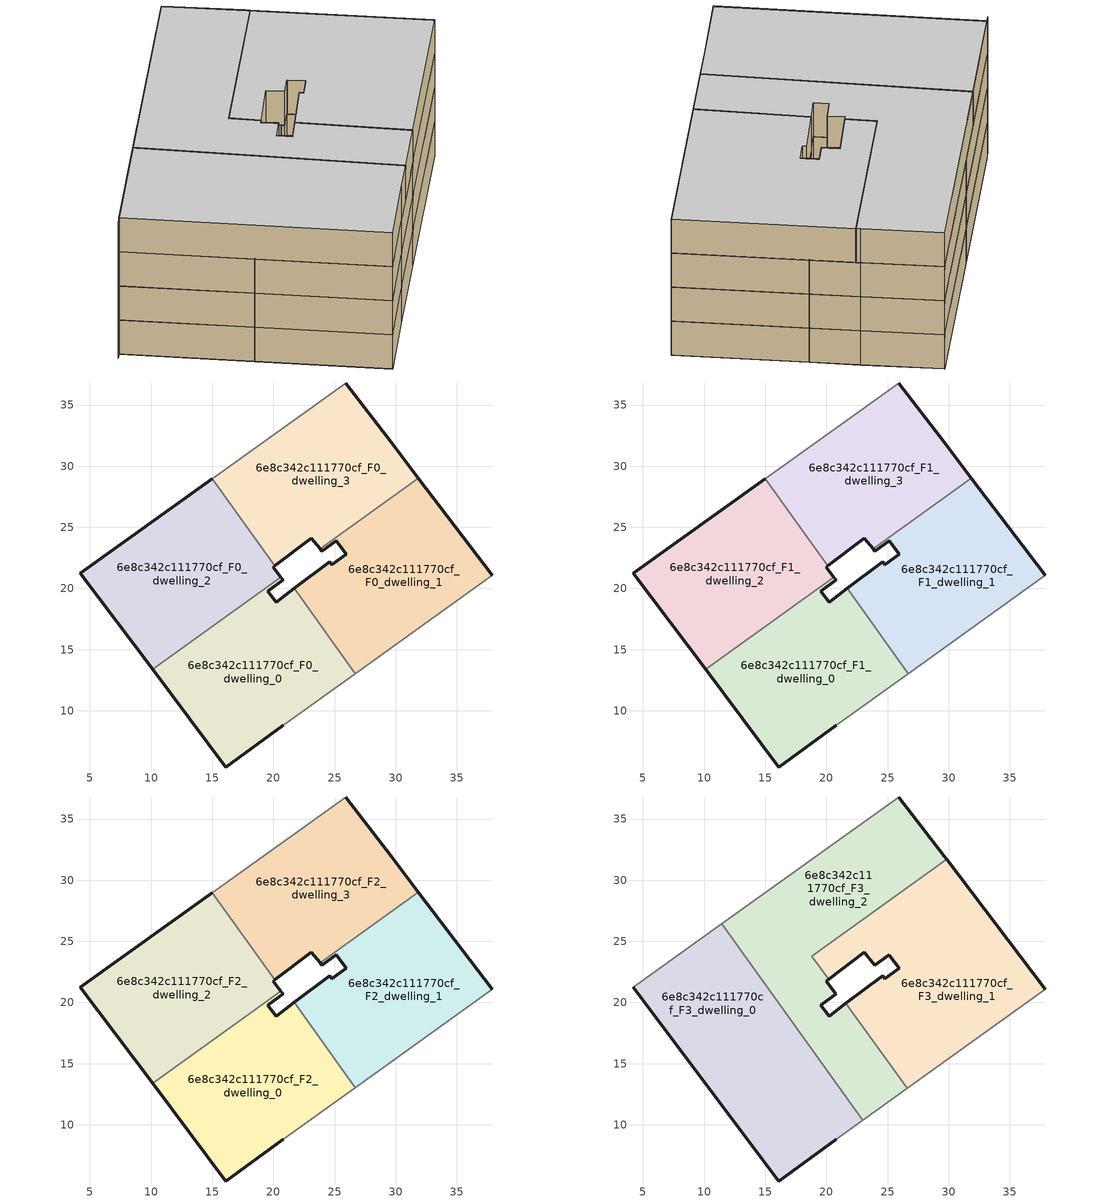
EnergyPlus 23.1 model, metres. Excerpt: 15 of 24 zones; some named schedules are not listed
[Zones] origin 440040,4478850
6e8c342c111770cf_F0_dwelling_0
 floor ground (EU_floor_Construction): 20.79,8.8 26.7,13.05 21.7,20 20.22,18.88 19.55,19.78 20.79,20.72 20.61,20.94 10.12,13.39 16.1,5.4 z0
 wall outside (EU_wall_Construction): 20.61,20.94 20.79,20.72 19.55,19.78 20.22,18.88 21.7,20 / 20.79,8.8 16.1,5.4 10.12,13.39 z0:3
 wall to 6e8c342c111770cf_F0_dwelling_2 (EU_wall_Construction): 10.12,13.39 20.61,20.94 z0:3
 wall to 6e8c342c111770cf_F0_dwelling_1 (EU_wall_Construction): 21.7,20 26.7,13.05 z0:3
 wall adiabatic (EU_wall_Construction): 26.7,13.05 20.79,8.8 z0:3
6e8c342c111770cf_F0_dwelling_1
 floor ground (EU_floor_Construction): 37.88,21.07 31.86,29.02 23.81,23.24 23.97,23.04 25.13,23.89 25.96,22.79 24.78,21.94 24.59,22.2 21.7,20 26.7,13.05 z0
 wall outside (EU_wall_Construction): 31.86,29.02 37.88,21.07 / 21.7,20 24.59,22.2 24.78,21.94 25.96,22.79 25.13,23.89 23.97,23.04 23.81,23.24 z0:3
 wall to 6e8c342c111770cf_F0_dwelling_3 (EU_wall_Construction): 23.81,23.24 31.86,29.02 z0:3
 wall adiabatic (EU_wall_Construction): 37.88,21.07 26.7,13.05 z0:3
6e8c342c111770cf_F0_dwelling_2
 floor ground (EU_floor_Construction): 20.61,20.94 19.98,21.73 20.13,21.84 15,28.98 4.22,21.26 10.12,13.39 z0
 wall outside (EU_wall_Construction): 10.12,13.39 4.22,21.26 15,28.98 / 20.13,21.84 19.98,21.73 20.61,20.94 z0:3
 wall to 6e8c342c111770cf_F0_dwelling_3 (EU_wall_Construction): 15,28.98 20.13,21.84 z0:3
6e8c342c111770cf_F0_dwelling_3
 floor ground (EU_floor_Construction): 31.86,29.02 29.62,31.98 25.92,36.8 15,28.98 20.13,21.84 23.11,24.09 23.81,23.24 z0
 wall outside (EU_wall_Construction): 25.92,36.8 29.62,31.98 31.86,29.02 / 23.81,23.24 23.11,24.09 20.13,21.84 z0:3
 wall adiabatic (EU_wall_Construction): 15,28.98 25.92,36.8 z0:3
6e8c342c111770cf_F1_dwelling_0
 floor to 6e8c342c111770cf_F0_dwelling_0 (EU_floor_Construction): 20.79,8.8 26.7,13.05 21.7,20 20.22,18.88 19.55,19.78 20.79,20.72 20.61,20.94 10.12,13.39 16.1,5.4 z3
 wall outside (EU_wall_Construction): 20.61,20.94 20.79,20.72 19.55,19.78 20.22,18.88 21.7,20 / 20.79,8.8 16.1,5.4 10.12,13.39 z3:6
 wall to 6e8c342c111770cf_F1_dwelling_2 (EU_wall_Construction): 10.12,13.39 20.61,20.94 z3:6
 wall to 6e8c342c111770cf_F1_dwelling_1 (EU_wall_Construction): 21.7,20 26.7,13.05 z3:6
 wall adiabatic (EU_wall_Construction): 26.7,13.05 20.79,8.8 z3:6
6e8c342c111770cf_F1_dwelling_1
 floor to 6e8c342c111770cf_F0_dwelling_1 (EU_floor_Construction): 37.88,21.07 31.86,29.02 23.81,23.24 23.97,23.04 25.13,23.89 25.96,22.79 24.78,21.94 24.59,22.2 21.7,20 26.7,13.05 z3
 wall outside (EU_wall_Construction): 31.86,29.02 37.88,21.07 / 21.7,20 24.59,22.2 24.78,21.94 25.96,22.79 25.13,23.89 23.97,23.04 23.81,23.24 z3:6
 wall to 6e8c342c111770cf_F1_dwelling_3 (EU_wall_Construction): 23.81,23.24 31.86,29.02 z3:6
 wall adiabatic (EU_wall_Construction): 37.88,21.07 26.7,13.05 z3:6
6e8c342c111770cf_F1_dwelling_2
 floor to 6e8c342c111770cf_F0_dwelling_2 (EU_floor_Construction): 20.61,20.94 19.98,21.73 20.13,21.84 15,28.98 4.22,21.26 10.12,13.39 z3
 wall outside (EU_wall_Construction): 10.12,13.39 4.22,21.26 15,28.98 / 20.13,21.84 19.98,21.73 20.61,20.94 z3:6
 wall to 6e8c342c111770cf_F1_dwelling_3 (EU_wall_Construction): 15,28.98 20.13,21.84 z3:6
6e8c342c111770cf_F1_dwelling_3
 floor to 6e8c342c111770cf_F0_dwelling_3 (EU_floor_Construction): 31.86,29.02 29.62,31.98 25.92,36.8 15,28.98 20.13,21.84 23.11,24.09 23.81,23.24 z3
 wall outside (EU_wall_Construction): 25.92,36.8 29.62,31.98 31.86,29.02 / 23.81,23.24 23.11,24.09 20.13,21.84 z3:6
 wall adiabatic (EU_wall_Construction): 15,28.98 25.92,36.8 z3:6
6e8c342c111770cf_F2_dwelling_0
 floor to 6e8c342c111770cf_F1_dwelling_0 (EU_floor_Construction): 20.79,8.8 26.7,13.05 21.7,20 20.22,18.88 19.55,19.78 20.79,20.72 20.61,20.94 10.12,13.39 16.1,5.4 z6
 wall outside (EU_wall_Construction): 20.61,20.94 20.79,20.72 19.55,19.78 20.22,18.88 21.7,20 / 20.79,8.8 16.1,5.4 10.12,13.39 z6:9
 wall to 6e8c342c111770cf_F2_dwelling_2 (EU_wall_Construction): 10.12,13.39 20.61,20.94 z6:9
 wall to 6e8c342c111770cf_F2_dwelling_1 (EU_wall_Construction): 21.7,20 26.7,13.05 z6:9
 wall adiabatic (EU_wall_Construction): 26.7,13.05 20.79,8.8 z6:9
6e8c342c111770cf_F2_dwelling_1
 floor to 6e8c342c111770cf_F1_dwelling_1 (EU_floor_Construction): 37.88,21.07 31.86,29.02 23.81,23.24 23.97,23.04 25.13,23.89 25.96,22.79 24.78,21.94 24.59,22.2 21.7,20 26.7,13.05 z6
 wall outside (EU_wall_Construction): 31.86,29.02 37.88,21.07 / 21.7,20 24.59,22.2 24.78,21.94 25.96,22.79 25.13,23.89 23.97,23.04 23.81,23.24 z6:9
 wall to 6e8c342c111770cf_F2_dwelling_3 (EU_wall_Construction): 23.81,23.24 31.86,29.02 z6:9
 wall adiabatic (EU_wall_Construction): 37.88,21.07 26.7,13.05 z6:9
6e8c342c111770cf_F2_dwelling_2
 floor to 6e8c342c111770cf_F1_dwelling_2 (EU_floor_Construction): 20.61,20.94 19.98,21.73 20.13,21.84 15,28.98 4.22,21.26 10.12,13.39 z6
 wall outside (EU_wall_Construction): 10.12,13.39 4.22,21.26 15,28.98 / 20.13,21.84 19.98,21.73 20.61,20.94 z6:9
 wall to 6e8c342c111770cf_F2_dwelling_3 (EU_wall_Construction): 15,28.98 20.13,21.84 z6:9
6e8c342c111770cf_F2_dwelling_3
 floor to 6e8c342c111770cf_F1_dwelling_3 (EU_floor_Construction): 31.86,29.02 29.62,31.98 25.92,36.8 15,28.98 20.13,21.84 23.11,24.09 23.81,23.24 z6
 wall outside (EU_wall_Construction): 25.92,36.8 29.62,31.98 31.86,29.02 / 23.81,23.24 23.11,24.09 20.13,21.84 z6:9
 wall adiabatic (EU_wall_Construction): 15,28.98 25.92,36.8 z6:9
6e8c342c111770cf_F3_dwelling_0
 floor to 6e8c342c111770cf_F2_dwelling_0 (EU_floor_Construction): 20.79,8.8 22.99,10.38 17.18,18.47 10.12,13.39 16.1,5.4 z9
 floor to 6e8c342c111770cf_F2_dwelling_2 (EU_floor_Construction): 17.18,18.47 11.45,26.43 4.22,21.26 10.12,13.39 z9
 wall outside (EU_wall_Construction): 20.79,8.8 16.1,5.4 4.22,21.26 z9:12
 wall adiabatic (EU_wall_Construction): 4.22,21.26 11.45,26.43 / 22.99,10.38 20.79,8.8 z9:12
 wall to 6e8c342c111770cf_F3_dwelling_2 (EU_wall_Construction): 11.45,26.43 22.99,10.38 z9:12
 ceiling to 6e8c342c111770cf_F4_dwelling_0 (EU_floor_Construction): 11.45,26.43 22.99,10.38 20.79,8.8 16.1,5.4 4.22,21.26 z12
6e8c342c111770cf_F3_dwelling_1
 floor to 6e8c342c111770cf_F2_dwelling_1 (EU_floor_Construction): 37.88,21.07 31.86,29.02 23.81,23.24 23.97,23.04 25.13,23.89 25.14,23.87 25.96,22.79 24.78,21.94 24.59,22.2 21.7,20 26.7,13.05 z9
 floor to 6e8c342c111770cf_F2_dwelling_3 (EU_floor_Construction): 31.86,29.02 29.82,31.71 18.81,23.79 20.19,21.89 23.11,24.09 23.81,23.24 z9
 floor to 6e8c342c111770cf_F2_dwelling_0 (EU_floor_Construction): 26.7,13.05 21.7,20 21.6,19.92 26.6,12.97 z9
 wall outside (EU_wall_Construction): 21.6,19.92 24.59,22.2 24.78,21.94 25.96,22.79 25.14,23.87 25.13,23.89 23.97,23.04 23.11,24.09 20.19,21.88 / 29.82,31.71 37.88,21.07 z9:12
 wall adiabatic (EU_wall_Construction): 37.88,21.07 26.6,12.97 z9:12
 wall to 6e8c342c111770cf_F3_dwelling_2 (EU_wall_Construction): 26.6,12.97 21.6,19.92 / 20.19,21.88 18.81,23.79 29.82,31.71 z9:12
 ceiling to 6e8c342c111770cf_F4_dwelling_1 (EU_floor_Construction): 29.82,31.71 37.88,21.07 26.6,12.97 21.6,19.92 24.59,22.2 24.78,21.94 25.96,22.79 25.14,23.87 25.13,23.89 23.97,23.04 23.11,24.09 20.19,21.88 18.81,23.79 z12
6e8c342c111770cf_F3_dwelling_2
 floor to 6e8c342c111770cf_F2_dwelling_2 (EU_floor_Construction): 20.61,20.94 19.98,21.73 20.13,21.84 15,28.98 11.45,26.43 17.18,18.47 z9
 floor to 6e8c342c111770cf_F2_dwelling_3 (EU_floor_Construction): 20.18,21.88 18.81,23.79 29.82,31.71 29.62,31.98 25.92,36.8 15,28.98 20.13,21.84 z9
 floor to 6e8c342c111770cf_F2_dwelling_0 (EU_floor_Construction): 26.6,12.97 21.6,19.92 20.22,18.88 19.55,19.78 20.79,20.72 20.78,20.73 20.61,20.94 17.18,18.47 22.99,10.38 z9
 wall outside (EU_wall_Construction): 25.92,36.8 29.62,31.98 29.82,31.71 / 20.19,21.88 19.98,21.73 20.78,20.73 20.79,20.72 19.55,19.78 20.22,18.88 21.6,19.92 z9:12
 wall adiabatic (EU_wall_Construction): 26.6,12.97 22.99,10.38 / 11.45,26.43 25.92,36.8 z9:12
 ceiling to 6e8c342c111770cf_F4_dwelling_2 (EU_floor_Construction): 25.92,36.8 29.62,31.98 29.82,31.71 18.81,23.79 20.19,21.88 19.98,21.73 20.78,20.73 20.79,20.72 19.55,19.78 20.22,18.88 21.6,19.92 26.6,12.97 22.99,10.38 11.45,26.43 z12
shading: 14.36,28.51 3.81,20.93 z0:12; 25.92,36.8 11.19,26.24 z0:9
[Building]
EU S2 Campaign: North Axis=0; Terrain=City; Solar Distribution=FullExterior
[Site:Location]
Madrid: Latitude=40.5; Longitude=-3.5; Time Zone=1; Elevation=609
[SizingPeriod:WeatherFileDays]
AnnualSizingPeriod: Begin Month=1; Begin Day of Month=1; End Month=12; End Day of Month=31; Day of Week for Start Day=Monday; Use Weather File Daylight Saving Period=No; Use Weather File Rain and Snow Indicators=No
[MATERIAL]
EU_InternalMass_Material: Roughness=MediumRough; Thickness=0.1; Conductivity=1; Density=1800; Specific Heat=900; Thermal Absorptance=0.9; Solar Absorptance=0.7; Visible Absorptance=0.7
[MATERIAL:NOMASS] Roughness=MediumRough; Thermal Absorptance=0.9; Solar Absorptance=0.7; Visible Absorptance=0.7
Name | Thermal Resistance
EU_wall_NoMass | 0.609216
EU_floor_NoMass | 0.568163
[CONSTRUCTION]
EU_wall_Construction: EU_wall_NoMass
EU_floor_Construction: EU_floor_NoMass
EU_InternalMass_Construction: EU_InternalMass_Material
[ZONE] Type=1; Multiplier=1; Ceiling Height=autocalculate; Floor Area=autocalculate; Part of Total Floor Area=Yes
Name | Volume
6e8c342c111770cf_F0_dwelling_0; 6e8c342c111770cf_F1_dwelling_0; 6e8c342c111770cf_F2_dwelling_0 | 387.094
6e8c342c111770cf_F3_dwelling_0 | 516.133
6e8c342c111770cf_F0_dwelling_1; 6e8c342c111770cf_F1_dwelling_1; 6e8c342c111770cf_F2_dwelling_1 | 387.107
6e8c342c111770cf_F3_dwelling_1 | 516.128
6e8c342c111770cf_F0_dwelling_2; 6e8c342c111770cf_F1_dwelling_2; 6e8c342c111770cf_F2_dwelling_2 | 387.083
6e8c342c111770cf_F3_dwelling_2 | 516.129
6e8c342c111770cf_F0_dwelling_3; 6e8c342c111770cf_F1_dwelling_3; 6e8c342c111770cf_F2_dwelling_3 | 387.126
[INTERNALMASS] Construction=EU_InternalMass_Construction
Name | Zone or ZoneList | Surface Area
6e8c342c111770cf_F0_dwelling_0_EU_InternalMass | 6e8c342c111770cf_F0_dwelling_0 | 129.031
6e8c342c111770cf_F0_dwelling_1_EU_InternalMass | 6e8c342c111770cf_F0_dwelling_1 | 129.035
6e8c342c111770cf_F0_dwelling_2_EU_InternalMass | 6e8c342c111770cf_F0_dwelling_2 | 129.028
6e8c342c111770cf_F0_dwelling_3_EU_InternalMass | 6e8c342c111770cf_F0_dwelling_3 | 129.042
6e8c342c111770cf_F1_dwelling_0_EU_InternalMass | 6e8c342c111770cf_F1_dwelling_0 | 129.031
6e8c342c111770cf_F1_dwelling_1_EU_InternalMass | 6e8c342c111770cf_F1_dwelling_1 | 129.035
6e8c342c111770cf_F1_dwelling_2_EU_InternalMass | 6e8c342c111770cf_F1_dwelling_2 | 129.028
6e8c342c111770cf_F1_dwelling_3_EU_InternalMass | 6e8c342c111770cf_F1_dwelling_3 | 129.042
6e8c342c111770cf_F2_dwelling_0_EU_InternalMass | 6e8c342c111770cf_F2_dwelling_0 | 129.031
6e8c342c111770cf_F2_dwelling_1_EU_InternalMass | 6e8c342c111770cf_F2_dwelling_1 | 129.035
6e8c342c111770cf_F2_dwelling_2_EU_InternalMass | 6e8c342c111770cf_F2_dwelling_2 | 129.028
6e8c342c111770cf_F2_dwelling_3_EU_InternalMass | 6e8c342c111770cf_F2_dwelling_3 | 129.042
6e8c342c111770cf_F3_dwelling_0_EU_InternalMass | 6e8c342c111770cf_F3_dwelling_0 | 172.044
6e8c342c111770cf_F3_dwelling_1_EU_InternalMass | 6e8c342c111770cf_F3_dwelling_1 | 172.049
6e8c342c111770cf_F3_dwelling_2_EU_InternalMass | 6e8c342c111770cf_F3_dwelling_2 | 172.043
[OTHEREQUIPMENT] Fuel Type=Electricity; Design Level Calculation Method=Watts/Area; Power per Zone Floor Area=1; Fraction Latent=0; Fraction Radiant=0; Fraction Lost=0; Carbon Dioxide Generation Rate=0; EndUse Subcategory=EU_Step8_InternalGains
Name | Zone or ZoneList or Space or SpaceList | Schedule
EU_Step8_InternalGain_6e8c342c111770cf_F0_dwelling_0_f000 | 6e8c342c111770cf_F0_dwelling_0 | EU_Step8_GainSchedule_6e8c342c111770cf_F0_dwelling_0_f000
EU_Step8_InternalGain_6e8c342c111770cf_F0_dwelling_1_f000 | 6e8c342c111770cf_F0_dwelling_1 | EU_Step8_GainSchedule_6e8c342c111770cf_F0_dwelling_1_f000
EU_Step8_InternalGain_6e8c342c111770cf_F0_dwelling_2_f000 | 6e8c342c111770cf_F0_dwelling_2 | EU_Step8_GainSchedule_6e8c342c111770cf_F0_dwelling_2_f000
EU_Step8_InternalGain_6e8c342c111770cf_F0_dwelling_3_f000 | 6e8c342c111770cf_F0_dwelling_3 | EU_Step8_GainSchedule_6e8c342c111770cf_F0_dwelling_3_f000
EU_Step8_InternalGain_6e8c342c111770cf_F1_dwelling_0_f000 | 6e8c342c111770cf_F1_dwelling_0 | EU_Step8_GainSchedule_6e8c342c111770cf_F1_dwelling_0_f000
EU_Step8_InternalGain_6e8c342c111770cf_F1_dwelling_1_f000 | 6e8c342c111770cf_F1_dwelling_1 | EU_Step8_GainSchedule_6e8c342c111770cf_F1_dwelling_1_f000
EU_Step8_InternalGain_6e8c342c111770cf_F1_dwelling_2_f000 | 6e8c342c111770cf_F1_dwelling_2 | EU_Step8_GainSchedule_6e8c342c111770cf_F1_dwelling_2_f000
EU_Step8_InternalGain_6e8c342c111770cf_F1_dwelling_3_f000 | 6e8c342c111770cf_F1_dwelling_3 | EU_Step8_GainSchedule_6e8c342c111770cf_F1_dwelling_3_f000
EU_Step8_InternalGain_6e8c342c111770cf_F2_dwelling_0_f000 | 6e8c342c111770cf_F2_dwelling_0 | EU_Step8_GainSchedule_6e8c342c111770cf_F2_dwelling_0_f000
EU_Step8_InternalGain_6e8c342c111770cf_F2_dwelling_1_f000 | 6e8c342c111770cf_F2_dwelling_1 | EU_Step8_GainSchedule_6e8c342c111770cf_F2_dwelling_1_f000
EU_Step8_InternalGain_6e8c342c111770cf_F2_dwelling_2_f000 | 6e8c342c111770cf_F2_dwelling_2 | EU_Step8_GainSchedule_6e8c342c111770cf_F2_dwelling_2_f000
EU_Step8_InternalGain_6e8c342c111770cf_F2_dwelling_3_f000 | 6e8c342c111770cf_F2_dwelling_3 | EU_Step8_GainSchedule_6e8c342c111770cf_F2_dwelling_3_f000
EU_Step8_InternalGain_6e8c342c111770cf_F3_dwelling_0_f000 | 6e8c342c111770cf_F3_dwelling_0 | EU_Step8_GainSchedule_6e8c342c111770cf_F3_dwelling_0_f000
EU_Step8_InternalGain_6e8c342c111770cf_F3_dwelling_1_f000 | 6e8c342c111770cf_F3_dwelling_1 | EU_Step8_GainSchedule_6e8c342c111770cf_F3_dwelling_1_f000
EU_Step8_InternalGain_6e8c342c111770cf_F3_dwelling_2_f000 | 6e8c342c111770cf_F3_dwelling_2 | EU_Step8_GainSchedule_6e8c342c111770cf_F3_dwelling_2_f000
[ZONEVENTILATION:DESIGNFLOWRATE] Schedule=EU_AlwaysOn; Design Flow Rate Calculation Method=AirChanges/Hour; Air Changes per Hour=0.752966; Ventilation Type=Natural; Fan Pressure Rise=0; Fan Total Efficiency=1; Constant Term Coefficient=1; Temperature Term Coefficient=0; Velocity Term Coefficient=0; Velocity Squared Term Coefficient=0; Minimum Indoor Temperature=-100; Maximum Indoor Temperature=100; Delta Temperature=-100; Minimum Outdoor Temperature=-100; Maximum Outdoor Temperature=100; Maximum Wind Speed=40
Name | Zone or ZoneList or Space or SpaceList
EU_ConstantAir_6e8c342c111770cf_F0_dwelling_0 | 6e8c342c111770cf_F0_dwelling_0
EU_ConstantAir_6e8c342c111770cf_F0_dwelling_1 | 6e8c342c111770cf_F0_dwelling_1
EU_ConstantAir_6e8c342c111770cf_F0_dwelling_2 | 6e8c342c111770cf_F0_dwelling_2
EU_ConstantAir_6e8c342c111770cf_F0_dwelling_3 | 6e8c342c111770cf_F0_dwelling_3
EU_ConstantAir_6e8c342c111770cf_F1_dwelling_0 | 6e8c342c111770cf_F1_dwelling_0
EU_ConstantAir_6e8c342c111770cf_F1_dwelling_1 | 6e8c342c111770cf_F1_dwelling_1
EU_ConstantAir_6e8c342c111770cf_F1_dwelling_2 | 6e8c342c111770cf_F1_dwelling_2
EU_ConstantAir_6e8c342c111770cf_F1_dwelling_3 | 6e8c342c111770cf_F1_dwelling_3
EU_ConstantAir_6e8c342c111770cf_F2_dwelling_0 | 6e8c342c111770cf_F2_dwelling_0
EU_ConstantAir_6e8c342c111770cf_F2_dwelling_1 | 6e8c342c111770cf_F2_dwelling_1
EU_ConstantAir_6e8c342c111770cf_F2_dwelling_2 | 6e8c342c111770cf_F2_dwelling_2
EU_ConstantAir_6e8c342c111770cf_F2_dwelling_3 | 6e8c342c111770cf_F2_dwelling_3
EU_ConstantAir_6e8c342c111770cf_F3_dwelling_0 | 6e8c342c111770cf_F3_dwelling_0
EU_ConstantAir_6e8c342c111770cf_F3_dwelling_1 | 6e8c342c111770cf_F3_dwelling_1
EU_ConstantAir_6e8c342c111770cf_F3_dwelling_2 | 6e8c342c111770cf_F3_dwelling_2
[HVACTEMPLATE:THERMOSTAT] Constant Heating Setpoint=20; Constant Cooling Setpoint=50
EU_HeatOnly_6e8c342c111770cf_F0_dwelling_0; EU_HeatOnly_6e8c342c111770cf_F0_dwelling_1; EU_HeatOnly_6e8c342c111770cf_F0_dwelling_2; EU_HeatOnly_6e8c342c111770cf_F0_dwelling_3; EU_HeatOnly_6e8c342c111770cf_F1_dwelling_0; EU_HeatOnly_6e8c342c111770cf_F1_dwelling_1; EU_HeatOnly_6e8c342c111770cf_F1_dwelling_2; EU_HeatOnly_6e8c342c111770cf_F1_dwelling_3; EU_HeatOnly_6e8c342c111770cf_F2_dwelling_0; EU_HeatOnly_6e8c342c111770cf_F2_dwelling_1; EU_HeatOnly_6e8c342c111770cf_F2_dwelling_2; EU_HeatOnly_6e8c342c111770cf_F2_dwelling_3; EU_HeatOnly_6e8c342c111770cf_F3_dwelling_0; EU_HeatOnly_6e8c342c111770cf_F3_dwelling_1; EU_HeatOnly_6e8c342c111770cf_F3_dwelling_2; EU_HeatOnly_6e8c342c111770cf_F4_dwelling_0; EU_HeatOnly_6e8c342c111770cf_F4_dwelling_1; EU_HeatOnly_6e8c342c111770cf_F4_dwelling_2; EU_HeatOnly_6e8c342c111770cf_F5_dwelling_0; EU_HeatOnly_6e8c342c111770cf_F5_dwelling_1; EU_HeatOnly_6e8c342c111770cf_F5_dwelling_2; EU_HeatOnly_6e8c342c111770cf_F6_dwelling_0; EU_HeatOnly_6e8c342c111770cf_F6_dwelling_1; EU_HeatOnly_6e8c342c111770cf_F6_dwelling_2
[HVACTEMPLATE:ZONE:IDEALLOADSAIRSYSTEM] System Availability Schedule=EU_AlwaysOn; Maximum Heating Supply Air Temperature=50; Minimum Cooling Supply Air Temperature=13; Maximum Heating Supply Air Humidity Ratio=0.0156; Minimum Cooling Supply Air Humidity Ratio=0.0077; Heating Limit=NoLimit; Cooling Limit=NoLimit; Heating Availability Schedule=EU_AlwaysOn; Cooling Availability Schedule=EU_CoolingOff; Dehumidification Control Type=ConstantSensibleHeatRatio; Cooling Sensible Heat Ratio=0.7; Dehumidification Setpoint=60; Humidification Control Type=None; Humidification Setpoint=30; Outdoor Air Method=None; Outdoor Air Flow Rate per Person=0.00944; Outdoor Air Flow Rate per Zone Floor Area=0; Outdoor Air Flow Rate per Zone=0; Demand Controlled Ventilation Type=None; Outdoor Air Economizer Type=NoEconomizer; Heat Recovery Type=None; Sensible Heat Recovery Effectiveness=0.7; Latent Heat Recovery Effectiveness=0.65
Name | Template Thermostat
6e8c342c111770cf_F0_dwelling_0 | EU_HeatOnly_6e8c342c111770cf_F0_dwelling_0
6e8c342c111770cf_F0_dwelling_1 | EU_HeatOnly_6e8c342c111770cf_F0_dwelling_1
